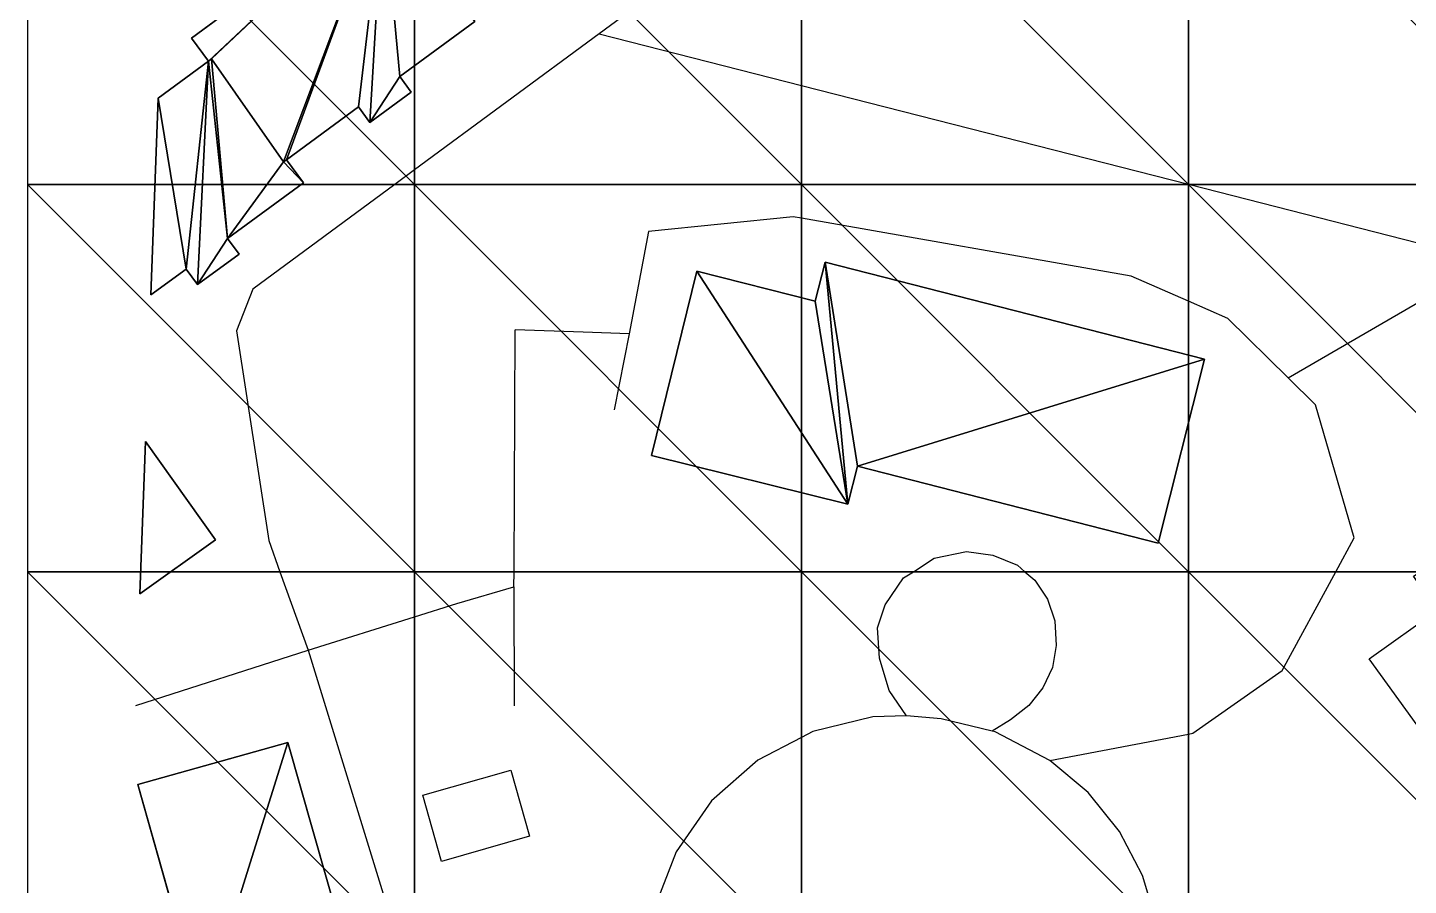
# Model space of a CAD drawing. Extents: x 0 to 812, y 0 to 720.
# Drawn here: x 0 to 107, y 245.7 to 312.2 of the extents above; entities that cross this region are included whole.
import ezdxf

# ---------------------------------------------------------------- set-up
doc = ezdxf.new("R2010")
doc.units = 0
doc.header["$LTSCALE"] = 0.0254
doc.layers.get('0').update_dxf_attribs({"color": 13, "linetype": 'CONTINUOUS'})
for name, color, linetype in [('BUILDINGS', 250, 'CONTINUOUS'), ('MINOR_ROADS', 250, 'CONTINUOUS'), ('PATHS', 250, 'CONTINUOUS'), ('TOPOGRAPHY', 250, 'CONTINUOUS')]:
    doc.layers.add(name, color=color, linetype=linetype)

# ---------------------------------------------------------------- blocks, each defined once
blk = doc.blocks.new('GROUP2')
at = {"color": 0}
blk.add_polyline3d([(8.4, 259.64, 8.49), (21.75, 263.92, 8.32), (30, 266.51, 8.22), (33.28, 267.54, 8.18), (37.7, 268.82, 8.14), (37.71, 270, 8.11), (37.81, 288.75, 7.59)], dxfattribs=at)
blk = doc.blocks.new('GROUP49')
at = {"color": 0}
for p, q in [((14.02, 309.56, 24.94), (10.11, 306.7, 24.94)), ((10.11, 306.7, 6.94), (14.02, 309.56, 6.94)), ((14.02, 309.56, 24.94), (10.11, 306.7, 24.94)), ((10.11, 306.7, 6.94), (14.02, 309.56, 6.94)), ((14.25, 309.74, 24.94), (14.02, 309.56, 24.94)), ((14.02, 309.56, 6.94), (14.25, 309.74, 6.94)), ((14.25, 309.74, 24.94), (14.02, 309.56, 24.94)), ((14.02, 309.56, 6.94), (14.25, 309.74, 6.94)), ((14.02, 309.56, 6.94), (14.02, 309.56, 24.94)), ((14.02, 309.56, 6.94), (14.02, 309.56, 24.94)), ((19.84, 301.75, 24.94), (14.25, 309.74, 24.94)), ((14.25, 309.74, 6.94), (19.84, 301.75, 6.94)), ((19.84, 301.75, 24.94), (14.25, 309.74, 24.94)), ((14.25, 309.74, 6.94), (19.84, 301.75, 6.94)), ((14.25, 309.74, 6.94), (14.25, 309.74, 24.94)), ((14.25, 309.74, 6.94), (14.25, 309.74, 24.94)), ((10.11, 306.7, 24.94), (9.56, 291.45, 24.94)), ((9.56, 291.45, 6.94), (10.11, 306.7, 6.94)), ((10.11, 306.7, 24.94), (9.56, 291.45, 24.94)), ((9.56, 291.45, 6.94), (10.11, 306.7, 6.94)), ((10.11, 306.7, 6.94), (10.11, 306.7, 24.94)), ((10.11, 306.7, 6.94), (10.11, 306.7, 24.94)), ((20.08, 301.92, 24.94), (19.84, 301.75, 24.94)), ((19.84, 301.75, 6.94), (20.08, 301.92, 6.94)), ((20.08, 301.92, 24.94), (19.84, 301.75, 24.94)), ((19.84, 301.75, 6.94), (20.08, 301.92, 6.94)), ((21.39, 300.13, 24.94), (20.08, 301.92, 24.94)), ((20.08, 301.92, 6.94), (21.39, 300.13, 6.94)), ((21.39, 300.13, 24.94), (20.08, 301.92, 24.94)), ((20.08, 301.92, 6.94), (21.39, 300.13, 6.94)), ((20.08, 301.92, 6.94), (20.08, 301.92, 24.94)), ((20.08, 301.92, 6.94), (20.08, 301.92, 24.94)), ((19.84, 301.75, 6.94), (19.84, 301.75, 24.94)), ((19.84, 301.75, 6.94), (19.84, 301.75, 24.94)), ((15.5, 295.81, 24.94), (21.39, 300.13, 24.94)), ((21.39, 300.13, 6.94), (15.5, 295.81, 6.94)), ((15.5, 295.81, 24.94), (21.39, 300.13, 24.94)), ((21.39, 300.13, 6.94), (15.5, 295.81, 6.94)), ((21.39, 300.13, 6.94), (21.39, 300.13, 24.94)), ((21.39, 300.13, 6.94), (21.39, 300.13, 24.94)), ((16.39, 294.6, 24.94), (15.5, 295.81, 24.94)), ((15.5, 295.81, 6.94), (16.39, 294.6, 6.94)), ((16.39, 294.6, 24.94), (15.5, 295.81, 24.94)), ((15.5, 295.81, 6.94), (16.39, 294.6, 6.94)), ((15.5, 295.81, 6.94), (15.5, 295.81, 24.94)), ((15.5, 295.81, 6.94), (15.5, 295.81, 24.94)), ((13.16, 292.24, 24.94), (16.39, 294.6, 24.94)), ((16.39, 294.6, 6.94), (13.16, 292.24, 6.94)), ((13.16, 292.24, 24.94), (16.39, 294.6, 24.94)), ((16.39, 294.6, 6.94), (13.16, 292.24, 6.94)), ((16.39, 294.6, 6.94), (16.39, 294.6, 24.94)), ((16.39, 294.6, 6.94), (16.39, 294.6, 24.94)), ((9.56, 291.45, 24.94), (12.28, 293.44, 24.94)), ((12.28, 293.44, 6.94), (9.56, 291.45, 6.94)), ((9.56, 291.45, 24.94), (12.28, 293.44, 24.94)), ((12.28, 293.44, 6.94), (9.56, 291.45, 6.94)), ((12.28, 293.44, 24.94), (13.16, 292.24, 24.94)), ((13.16, 292.24, 6.94), (12.28, 293.44, 6.94)), ((12.28, 293.44, 24.94), (13.16, 292.24, 24.94)), ((12.28, 293.44, 24.94), (12.28, 293.44, 6.94)), ((13.16, 292.24, 6.94), (12.28, 293.44, 6.94)), ((12.28, 293.44, 24.94), (12.28, 293.44, 6.94)), ((13.16, 292.24, 6.94), (13.16, 292.24, 24.94)), ((13.16, 292.24, 6.94), (13.16, 292.24, 24.94)), ((9.56, 291.45, 6.94), (9.56, 291.45, 24.94)), ((9.56, 291.45, 6.94), (9.56, 291.45, 24.94))]:
    blk.add_line(p, q, dxfattribs=at)
mesh = blk.add_polyface(dxfattribs=at)
corners = [(12.28, 293.44, 24.94), (10.11, 306.7, 24.94), (9.56, 291.45, 24.94), (14.02, 309.56, 24.94), (13.16, 292.24, 24.94), (15.5, 295.81, 24.94), (16.39, 294.6, 24.94), (14.25, 309.74, 24.94), (19.84, 301.75, 24.94), (21.39, 300.13, 24.94), (20.08, 301.92, 24.94)]
mesh.append_faces([[corners[k] for k in face] for face in [(0, 1, 2), (5, 4, 6), (8, 9, 10)]], dxfattribs={"vtx0": -1, "color": 0})
mesh.append_faces([[corners[k] for k in face] for face in [(1, 0, 3), (3, 5, 7)]], dxfattribs={"vtx0": -1, "vtx1": -1, "color": 0})
mesh.append_faces([[corners[k] for k in face] for face in [(3, 4, 5)]], dxfattribs={"vtx0": -1, "vtx1": -1, "vtx2": -1, "color": 0})
mesh.append_faces([[corners[k] for k in face] for face in [(3, 0, 4), (5, 8, 7), (8, 5, 9)]], dxfattribs={"vtx0": -1, "vtx2": -1, "color": 0})
mesh = blk.add_polyface(dxfattribs=at)
corners = [(19.84, 301.75, 6.94), (15.5, 295.81, 6.94), (14.25, 309.74, 6.94), (21.39, 300.13, 6.94), (20.08, 301.92, 6.94), (10.11, 306.7, 6.94), (12.28, 293.44, 6.94), (9.56, 291.45, 6.94), (14.02, 309.56, 6.94), (13.16, 292.24, 6.94), (16.39, 294.6, 6.94)]
mesh.append_faces([[corners[k] for k in face] for face in [(3, 0, 4), (5, 6, 7), (9, 1, 10)]], dxfattribs={"vtx0": -1, "color": 0})
mesh.append_faces([[corners[k] for k in face] for face in [(0, 1, 2), (1, 0, 3), (6, 8, 9)]], dxfattribs={"vtx0": -1, "vtx1": -1, "color": 0})
mesh.append_faces([[corners[k] for k in face] for face in [(9, 8, 1)]], dxfattribs={"vtx0": -1, "vtx1": -1, "vtx2": -1, "color": 0})
mesh.append_faces([[corners[k] for k in face] for face in [(6, 5, 8), (1, 8, 2)]], dxfattribs={"vtx0": -1, "vtx2": -1, "color": 0})
mesh = blk.add_polyface(dxfattribs=at)
corners = [(10.11, 306.7, 24.94), (14.02, 309.56, 6.94), (10.11, 306.7, 6.94), (14.02, 309.56, 24.94)]
mesh.append_faces([[corners[k] for k in face] for face in [(0, 1, 2), (1, 0, 3)]], dxfattribs={"vtx0": -1, "color": 0})
mesh = blk.add_polyface(dxfattribs=at)
corners = [(14.02, 309.56, 24.94), (14.25, 309.74, 6.94), (14.02, 309.56, 6.94), (14.25, 309.74, 24.94)]
mesh.append_faces([[corners[k] for k in face] for face in [(0, 1, 2), (1, 0, 3)]], dxfattribs={"vtx0": -1, "color": 0})
mesh = blk.add_polyface(dxfattribs=at)
corners = [(14.25, 309.74, 6.94), (19.84, 301.75, 24.94), (19.84, 301.75, 6.94), (14.25, 309.74, 24.94)]
mesh.append_faces([[corners[k] for k in face] for face in [(0, 1, 2), (1, 0, 3)]], dxfattribs={"vtx0": -1, "color": 0})
mesh = blk.add_polyface(dxfattribs=at)
corners = [(10.11, 306.7, 24.94), (9.56, 291.45, 6.94), (9.56, 291.45, 24.94), (10.11, 306.7, 6.94)]
mesh.append_faces([[corners[k] for k in face] for face in [(0, 1, 2), (1, 0, 3)]], dxfattribs={"vtx0": -1, "color": 0})
mesh = blk.add_polyface(dxfattribs=at)
corners = [(19.84, 301.75, 24.94), (20.08, 301.92, 6.94), (19.84, 301.75, 6.94), (20.08, 301.92, 24.94)]
mesh.append_faces([[corners[k] for k in face] for face in [(0, 1, 2), (1, 0, 3)]], dxfattribs={"vtx0": -1, "color": 0})
mesh = blk.add_polyface(dxfattribs=at)
corners = [(20.08, 301.92, 6.94), (21.39, 300.13, 24.94), (21.39, 300.13, 6.94), (20.08, 301.92, 24.94)]
mesh.append_faces([[corners[k] for k in face] for face in [(0, 1, 2), (1, 0, 3)]], dxfattribs={"vtx0": -1, "color": 0})
mesh = blk.add_polyface(dxfattribs=at)
corners = [(21.39, 300.13, 24.94), (15.5, 295.81, 6.94), (21.39, 300.13, 6.94), (15.5, 295.81, 24.94)]
mesh.append_faces([[corners[k] for k in face] for face in [(0, 1, 2), (1, 0, 3)]], dxfattribs={"vtx0": -1, "color": 0})
mesh = blk.add_polyface(dxfattribs=at)
corners = [(15.5, 295.81, 6.94), (16.39, 294.6, 24.94), (16.39, 294.6, 6.94), (15.5, 295.81, 24.94)]
mesh.append_faces([[corners[k] for k in face] for face in [(0, 1, 2), (1, 0, 3)]], dxfattribs={"vtx0": -1, "color": 0})
mesh = blk.add_polyface(dxfattribs=at)
corners = [(16.39, 294.6, 24.94), (13.16, 292.24, 6.94), (16.39, 294.6, 6.94), (13.16, 292.24, 24.94)]
mesh.append_faces([[corners[k] for k in face] for face in [(0, 1, 2), (1, 0, 3)]], dxfattribs={"vtx0": -1, "color": 0})
mesh = blk.add_polyface(dxfattribs=at)
corners = [(12.28, 293.44, 24.94), (9.56, 291.45, 6.94), (12.28, 293.44, 6.94), (9.56, 291.45, 24.94)]
mesh.append_faces([[corners[k] for k in face] for face in [(0, 1, 2), (1, 0, 3)]], dxfattribs={"vtx0": -1, "color": 0})
mesh = blk.add_polyface(dxfattribs=at)
corners = [(12.28, 293.44, 24.94), (13.16, 292.24, 6.94), (13.16, 292.24, 24.94), (12.28, 293.44, 6.94)]
mesh.append_faces([[corners[k] for k in face] for face in [(0, 1, 2), (1, 0, 3)]], dxfattribs={"vtx0": -1, "color": 0})
blk = doc.blocks.new('GROUP52')
at = {"color": 0}
blk.add_polyline3d([(97.73, 285.02, 7.36), (107.57, 290.72, 7.07), (113.34, 294.07, 6.89), (119, 297.34, 6.71), (117.07, 300, 6.65), (95.28, 330, 6.04), (90, 337.27, 5.91), (86.19, 342.52, 5.82), (69.19, 330, 6.32), (60, 323.23, 6.61), (44.31, 311.68, 6.94), (30, 301.14, 7.25), (28.46, 300, 7.28), (17.46, 291.9, 7.49), (16.19, 288.67, 7.59), (18.69, 272.42, 8.07), (19.56, 270, 8.14), (21.75, 263.92, 8.32), (29.12, 240, 8.95), (30, 237.13, 9.02), (37.64, 212.33, 9.55), (60, 212.1, 9.21), (63.59, 212.06, 9.18)], dxfattribs=at)
blk = doc.blocks.new('GROUP62')
at = {"color": 0}
blk.add_polyline3d([(68.14, 258.84, 8.24), (66.8, 260.79, 8.21), (66.04, 263.29, 8.16), (65.89, 265.64, 8.11), (66.48, 267.43, 8.07), (67.91, 269.51, 8.01), (68.68, 270, 8), (70.29, 271.04, 7.96), (72.79, 271.57, 7.93), (74.84, 271.28, 7.93), (76.74, 270.5, 7.94), (77.32, 270, 7.95), (78.09, 269.34, 7.96), (79.06, 267.86, 7.99), (79.63, 266.19, 8.02), (79.75, 264.29, 8.06), (79.46, 262.58, 8.1), (78.7, 261.01, 8.14), (77.63, 259.64, 8.17), (76.2, 258.52, 8.2), (74.78, 257.65, 8.23)], dxfattribs=at)
blk = doc.blocks.new('GROUP88')
at = {"color": 0}
blk.add_polyline3d([(43.06, 288.55, 7.59), (37.81, 288.75, 7.59)], dxfattribs=at)
blk = doc.blocks.new('GROUP147')
at = {"color": 0}
for p, q in [((20.18, 256.77, 26.53), (8.54, 253.51, 26.53)), ((8.54, 253.51, 8.53), (20.18, 256.77, 8.53)), ((20.18, 256.77, 26.53), (8.54, 253.51, 26.53)), ((8.54, 253.51, 8.53), (20.18, 256.77, 8.53)), ((25.27, 238.89, 26.53), (20.18, 256.77, 26.53)), ((20.18, 256.77, 8.53), (25.27, 238.89, 8.53)), ((25.27, 238.89, 26.53), (20.18, 256.77, 26.53)), ((20.18, 256.77, 8.53), (25.27, 238.89, 8.53)), ((20.18, 256.77, 8.53), (20.18, 256.77, 26.53)), ((20.18, 256.77, 8.53), (20.18, 256.77, 26.53)), ((8.54, 253.51, 26.53), (13.58, 235.71, 26.53)), ((13.58, 235.71, 8.53), (8.54, 253.51, 8.53)), ((8.54, 253.51, 8.53), (8.54, 253.51, 26.53)), ((8.54, 253.51, 26.53), (13.58, 235.71, 26.53)), ((8.54, 253.51, 8.53), (8.54, 253.51, 26.53)), ((13.58, 235.71, 8.53), (8.54, 253.51, 8.53)), ((13.58, 235.71, 26.53), (25.27, 238.89, 26.53)), ((25.27, 238.89, 8.53), (13.58, 235.71, 8.53)), ((13.58, 235.71, 26.53), (25.27, 238.89, 26.53)), ((25.27, 238.89, 8.53), (13.58, 235.71, 8.53)), ((25.27, 238.89, 8.53), (25.27, 238.89, 26.53)), ((25.27, 238.89, 8.53), (25.27, 238.89, 26.53)), ((13.58, 235.71, 26.53), (13.58, 235.71, 8.53)), ((13.58, 235.71, 26.53), (13.58, 235.71, 8.53))]:
    blk.add_line(p, q, dxfattribs=at)
mesh = blk.add_polyface(dxfattribs=at)
corners = [(13.58, 235.71, 26.53), (20.18, 256.77, 26.53), (8.54, 253.51, 26.53), (25.27, 238.89, 26.53)]
mesh.append_faces([[corners[k] for k in face] for face in [(0, 1, 2), (1, 0, 3)]], dxfattribs={"vtx0": -1, "color": 0})
mesh = blk.add_polyface(dxfattribs=at)
corners = [(20.18, 256.77, 8.53), (13.58, 235.71, 8.53), (8.54, 253.51, 8.53), (25.27, 238.89, 8.53)]
mesh.append_faces([[corners[k] for k in face] for face in [(0, 1, 2), (1, 0, 3)]], dxfattribs={"vtx0": -1, "color": 0})
mesh = blk.add_polyface(dxfattribs=at)
corners = [(8.54, 253.51, 26.53), (20.18, 256.77, 8.53), (8.54, 253.51, 8.53), (20.18, 256.77, 26.53)]
mesh.append_faces([[corners[k] for k in face] for face in [(0, 1, 2), (1, 0, 3)]], dxfattribs={"vtx0": -1, "color": 0})
mesh = blk.add_polyface(dxfattribs=at)
corners = [(20.18, 256.77, 8.53), (25.27, 238.89, 26.53), (25.27, 238.89, 8.53), (20.18, 256.77, 26.53)]
mesh.append_faces([[corners[k] for k in face] for face in [(0, 1, 2), (1, 0, 3)]], dxfattribs={"vtx0": -1, "color": 0})
mesh = blk.add_polyface(dxfattribs=at)
corners = [(8.54, 253.51, 26.53), (13.58, 235.71, 8.53), (13.58, 235.71, 26.53), (8.54, 253.51, 8.53)]
mesh.append_faces([[corners[k] for k in face] for face in [(0, 1, 2), (1, 0, 3)]], dxfattribs={"vtx0": -1, "color": 0})
mesh = blk.add_polyface(dxfattribs=at)
corners = [(25.27, 238.89, 26.53), (13.58, 235.71, 8.53), (25.27, 238.89, 8.53), (13.58, 235.71, 26.53)]
mesh.append_faces([[corners[k] for k in face] for face in [(0, 1, 2), (1, 0, 3)]], dxfattribs={"vtx0": -1, "color": 0})
blk = doc.blocks.new('GROUP149')
at = {"color": 0}
blk.add_polyline3d([(104, 263.24, 7.9), (109.3, 267.02, 7.76), (107.44, 269.64, 7.71), (107.95, 270, 7.7), (116.99, 276.46, 7.4), (120, 272.34, 7.5), (121.71, 270, 7.55), (124.34, 266.4, 7.61), (120, 263.27, 7.75), (114.69, 259.44, 7.89), (115.78, 257.94, 7.92), (110.56, 254.18, 8.06), (104, 263.24, 7.9)], close=True, dxfattribs=at)
blk = doc.blocks.new('GROUP175')
at = {"color": 0}
blk.add_polyline3d([(48.13, 296.37, 7.38), (46.64, 288.43, 7.59), (43.06, 288.55, 7.59)], dxfattribs=at)
blk = doc.blocks.new('GROUP186')
at = {"color": 0}
blk.add_polyline3d([(44.31, 311.68, 6.94), (60, 307.68, 7.06), (90, 300.02, 7.03), (90.09, 300, 7.03), (113.34, 294.07, 6.89)], dxfattribs=at)
blk = doc.blocks.new('GROUP289')
at = {"color": 0}
blk.add_polyline3d([(64.41, 219.35, 9.04), (68.26, 219.04, 9.02), (72.11, 219.48, 8.98), (75.8, 220.65, 8.93), (79.19, 222.5, 8.88), (82.16, 224.97, 8.82), (84.6, 227.97, 8.75), (86.41, 231.38, 8.69), (87.54, 235.07, 8.62), (87.92, 238.91, 8.56), (87.81, 240, 8.55), (87.54, 242.76, 8.49), (86.44, 246.46, 8.41), (84.65, 249.87, 8.35), (82.22, 252.89, 8.3), (79.26, 255.38, 8.26), (75, 257.6, 8.23), (74.78, 257.65, 8.23), (70.82, 258.59, 8.23), (68.14, 258.84, 8.24), (65.53, 258.75, 8.26), (60.88, 257.61, 8.31), (60, 257.15, 8.32), (56.62, 255.39, 8.38), (53.02, 252.23, 8.47), (50.27, 248.29, 8.58), (48.55, 243.83, 8.7), (48.07, 240, 8.79), (47.95, 239.07, 8.81), (48.5, 234.32, 8.91), (50.18, 229.83, 8.99), (52.88, 225.87, 9.04), (56.45, 222.65, 9.06), (60, 220.76, 9.05), (60.68, 220.4, 9.05), (64.41, 219.35, 9.04)], close=True, dxfattribs=at)
blk = doc.blocks.new('GROUP303')
at = {"color": 0}
blk.add_polyline3d([(79.26, 255.38, 8.26), (90, 257.42, 8.15), (90.34, 257.49, 8.15), (97.27, 262.33, 7.98), (101.43, 270, 7.76), (102.85, 272.62, 7.67), (99.85, 282.93, 7.4), (97.73, 285.02, 7.36), (93.05, 289.62, 7.29), (90, 290.95, 7.29), (85.54, 292.89, 7.27), (60, 297.38, 7.34), (59.36, 297.49, 7.34), (48.13, 296.37, 7.38)], dxfattribs=at)
blk = doc.blocks.new('GROUP390')
at = {"color": 0}
blk.add_polyline3d([(30.63, 252.69, 8.6), (37.45, 254.61, 8.5), (38.9, 249.5, 8.63), (32.09, 247.55, 8.72), (30.63, 252.69, 8.6)], close=True, dxfattribs=at)
blk = doc.blocks.new('GROUP406')
at = {"color": 0}
for p, q in [((27.57, 322.28, 24.6), (12.7, 311.35, 24.6)), ((12.7, 311.35, 6.6), (27.57, 322.28, 6.6)), ((27.57, 322.28, 24.6), (12.7, 311.35, 24.6)), ((12.7, 311.35, 6.6), (27.57, 322.28, 6.6)), ((34.67, 312.63, 24.6), (27.57, 322.28, 24.6)), ((27.57, 322.28, 6.6), (34.67, 312.63, 6.6)), ((34.67, 312.63, 24.6), (27.57, 322.28, 24.6)), ((27.57, 322.28, 6.6), (34.67, 312.63, 6.6)), ((27.57, 322.28, 6.6), (27.57, 322.28, 24.6)), ((27.57, 322.28, 6.6), (27.57, 322.28, 24.6)), ((28.86, 308.38, 24.6), (34.67, 312.63, 24.6)), ((34.67, 312.63, 6.6), (28.86, 308.38, 6.6)), ((28.86, 308.38, 24.6), (34.67, 312.63, 24.6)), ((34.67, 312.63, 6.6), (28.86, 308.38, 6.6)), ((34.67, 312.63, 6.6), (34.67, 312.63, 24.6)), ((34.67, 312.63, 6.6), (34.67, 312.63, 24.6)), ((12.7, 311.35, 24.6), (14.02, 309.56, 24.6)), ((14.02, 309.56, 6.6), (12.7, 311.35, 6.6)), ((12.7, 311.35, 6.6), (12.7, 311.35, 24.6)), ((12.7, 311.35, 24.6), (14.02, 309.56, 24.6)), ((12.7, 311.35, 6.6), (12.7, 311.35, 24.6)), ((14.02, 309.56, 6.6), (12.7, 311.35, 6.6)), ((14.02, 309.56, 24.6), (14.25, 309.74, 24.6)), ((14.25, 309.74, 6.6), (14.02, 309.56, 6.6)), ((14.02, 309.56, 24.6), (14.25, 309.74, 24.6)), ((14.25, 309.74, 6.6), (14.02, 309.56, 6.6)), ((14.02, 309.56, 24.6), (14.02, 309.56, 6.6)), ((14.02, 309.56, 24.6), (14.02, 309.56, 6.6)), ((14.25, 309.74, 24.6), (19.84, 301.75, 24.6)), ((19.84, 301.75, 6.6), (14.25, 309.74, 6.6)), ((14.25, 309.74, 6.6), (14.25, 309.74, 24.6)), ((14.25, 309.74, 24.6), (19.84, 301.75, 24.6)), ((14.25, 309.74, 6.6), (14.25, 309.74, 24.6)), ((19.84, 301.75, 6.6), (14.25, 309.74, 6.6)), ((29.74, 307.16, 24.6), (28.86, 308.38, 24.6)), ((28.86, 308.38, 6.6), (29.74, 307.16, 6.6)), ((29.74, 307.16, 24.6), (28.86, 308.38, 24.6)), ((28.86, 308.38, 6.6), (29.74, 307.16, 6.6)), ((28.86, 308.38, 6.6), (28.86, 308.38, 24.6)), ((28.86, 308.38, 6.6), (28.86, 308.38, 24.6)), ((26.53, 304.8, 24.6), (29.74, 307.16, 24.6)), ((29.74, 307.16, 6.6), (26.53, 304.8, 6.6)), ((26.53, 304.8, 24.6), (29.74, 307.16, 24.6)), ((29.74, 307.16, 6.6), (26.53, 304.8, 6.6)), ((29.74, 307.16, 6.6), (29.74, 307.16, 24.6)), ((29.74, 307.16, 6.6), (29.74, 307.16, 24.6)), ((20.08, 301.92, 24.6), (25.64, 306.02, 24.6)), ((25.64, 306.02, 6.6), (20.08, 301.92, 6.6)), ((20.08, 301.92, 24.6), (25.64, 306.02, 24.6)), ((25.64, 306.02, 6.6), (20.08, 301.92, 6.6)), ((25.64, 306.02, 24.6), (26.53, 304.8, 24.6)), ((26.53, 304.8, 6.6), (25.64, 306.02, 6.6)), ((25.64, 306.02, 6.6), (25.64, 306.02, 24.6)), ((25.64, 306.02, 24.6), (26.53, 304.8, 24.6)), ((25.64, 306.02, 6.6), (25.64, 306.02, 24.6)), ((26.53, 304.8, 6.6), (25.64, 306.02, 6.6)), ((26.53, 304.8, 6.6), (26.53, 304.8, 24.6)), ((26.53, 304.8, 6.6), (26.53, 304.8, 24.6)), ((19.84, 301.75, 24.6), (20.08, 301.92, 24.6)), ((20.08, 301.92, 6.6), (19.84, 301.75, 6.6)), ((19.84, 301.75, 24.6), (20.08, 301.92, 24.6)), ((20.08, 301.92, 6.6), (19.84, 301.75, 6.6)), ((20.08, 301.92, 6.6), (20.08, 301.92, 24.6)), ((20.08, 301.92, 6.6), (20.08, 301.92, 24.6)), ((19.84, 301.75, 6.6), (19.84, 301.75, 24.6)), ((19.84, 301.75, 6.6), (19.84, 301.75, 24.6))]:
    blk.add_line(p, q, dxfattribs=at)
mesh = blk.add_polyface(dxfattribs=at)
corners = [(14.02, 309.56, 24.6), (27.57, 322.28, 24.6), (12.7, 311.35, 24.6), (14.25, 309.74, 24.6), (19.84, 301.75, 24.6), (20.08, 301.92, 24.6), (25.64, 306.02, 24.6), (26.53, 304.8, 24.6), (28.86, 308.38, 24.6), (29.74, 307.16, 24.6), (34.67, 312.63, 24.6)]
mesh.append_faces([[corners[k] for k in face] for face in [(0, 1, 2), (8, 7, 9)]], dxfattribs={"vtx0": -1, "color": 0})
mesh.append_faces([[corners[k] for k in face] for face in [(1, 7, 8)]], dxfattribs={"vtx0": -1, "vtx1": -1, "vtx2": -1, "color": 0})
mesh.append_faces([[corners[k] for k in face] for face in [(1, 0, 3), (1, 3, 4), (1, 4, 5), (1, 5, 6), (1, 6, 7)]], dxfattribs={"vtx0": -1, "vtx2": -1, "color": 0})
mesh.append_faces([[corners[k] for k in face] for face in [(10, 1, 8)]], dxfattribs={"vtx1": -1, "color": 0})
mesh = blk.add_polyface(dxfattribs=at)
corners = [(34.67, 312.63, 6.6), (28.86, 308.38, 6.6), (27.57, 322.28, 6.6), (14.02, 309.56, 6.6), (12.7, 311.35, 6.6), (14.25, 309.74, 6.6), (19.84, 301.75, 6.6), (20.08, 301.92, 6.6), (25.64, 306.02, 6.6), (26.53, 304.8, 6.6), (29.74, 307.16, 6.6)]
mesh.append_faces([[corners[k] for k in face] for face in [(2, 3, 4), (9, 1, 10)]], dxfattribs={"vtx0": -1, "color": 0})
mesh.append_faces([[corners[k] for k in face] for face in [(3, 2, 5), (5, 2, 6), (6, 2, 7), (7, 2, 8), (8, 2, 9)]], dxfattribs={"vtx0": -1, "vtx1": -1, "color": 0})
mesh.append_faces([[corners[k] for k in face] for face in [(9, 2, 1)]], dxfattribs={"vtx0": -1, "vtx1": -1, "vtx2": -1, "color": 0})
mesh.append_faces([[corners[k] for k in face] for face in [(0, 1, 2)]], dxfattribs={"vtx1": -1, "color": 0})
mesh = blk.add_polyface(dxfattribs=at)
corners = [(12.7, 311.35, 24.6), (27.57, 322.28, 6.6), (12.7, 311.35, 6.6), (27.57, 322.28, 24.6)]
mesh.append_faces([[corners[k] for k in face] for face in [(0, 1, 2), (1, 0, 3)]], dxfattribs={"vtx0": -1, "color": 0})
mesh = blk.add_polyface(dxfattribs=at)
corners = [(27.57, 322.28, 6.6), (34.67, 312.63, 24.6), (34.67, 312.63, 6.6), (27.57, 322.28, 24.6)]
mesh.append_faces([[corners[k] for k in face] for face in [(0, 1, 2), (1, 0, 3)]], dxfattribs={"vtx0": -1, "color": 0})
mesh = blk.add_polyface(dxfattribs=at)
corners = [(34.67, 312.63, 24.6), (28.86, 308.38, 6.6), (34.67, 312.63, 6.6), (28.86, 308.38, 24.6)]
mesh.append_faces([[corners[k] for k in face] for face in [(0, 1, 2), (1, 0, 3)]], dxfattribs={"vtx0": -1, "color": 0})
mesh = blk.add_polyface(dxfattribs=at)
corners = [(12.7, 311.35, 24.6), (14.02, 309.56, 6.6), (14.02, 309.56, 24.6), (12.7, 311.35, 6.6)]
mesh.append_faces([[corners[k] for k in face] for face in [(0, 1, 2), (1, 0, 3)]], dxfattribs={"vtx0": -1, "color": 0})
mesh = blk.add_polyface(dxfattribs=at)
corners = [(14.25, 309.74, 24.6), (14.02, 309.56, 6.6), (14.25, 309.74, 6.6), (14.02, 309.56, 24.6)]
mesh.append_faces([[corners[k] for k in face] for face in [(0, 1, 2), (1, 0, 3)]], dxfattribs={"vtx0": -1, "color": 0})
mesh = blk.add_polyface(dxfattribs=at)
corners = [(14.25, 309.74, 24.6), (19.84, 301.75, 6.6), (19.84, 301.75, 24.6), (14.25, 309.74, 6.6)]
mesh.append_faces([[corners[k] for k in face] for face in [(0, 1, 2), (1, 0, 3)]], dxfattribs={"vtx0": -1, "color": 0})
mesh = blk.add_polyface(dxfattribs=at)
corners = [(28.86, 308.38, 6.6), (29.74, 307.16, 24.6), (29.74, 307.16, 6.6), (28.86, 308.38, 24.6)]
mesh.append_faces([[corners[k] for k in face] for face in [(0, 1, 2), (1, 0, 3)]], dxfattribs={"vtx0": -1, "color": 0})
mesh = blk.add_polyface(dxfattribs=at)
corners = [(29.74, 307.16, 24.6), (26.53, 304.8, 6.6), (29.74, 307.16, 6.6), (26.53, 304.8, 24.6)]
mesh.append_faces([[corners[k] for k in face] for face in [(0, 1, 2), (1, 0, 3)]], dxfattribs={"vtx0": -1, "color": 0})
mesh = blk.add_polyface(dxfattribs=at)
corners = [(25.64, 306.02, 24.6), (20.08, 301.92, 6.6), (25.64, 306.02, 6.6), (20.08, 301.92, 24.6)]
mesh.append_faces([[corners[k] for k in face] for face in [(0, 1, 2), (1, 0, 3)]], dxfattribs={"vtx0": -1, "color": 0})
mesh = blk.add_polyface(dxfattribs=at)
corners = [(25.64, 306.02, 24.6), (26.53, 304.8, 6.6), (26.53, 304.8, 24.6), (25.64, 306.02, 6.6)]
mesh.append_faces([[corners[k] for k in face] for face in [(0, 1, 2), (1, 0, 3)]], dxfattribs={"vtx0": -1, "color": 0})
mesh = blk.add_polyface(dxfattribs=at)
corners = [(20.08, 301.92, 24.6), (19.84, 301.75, 6.6), (20.08, 301.92, 6.6), (19.84, 301.75, 24.6)]
mesh.append_faces([[corners[k] for k in face] for face in [(0, 1, 2), (1, 0, 3)]], dxfattribs={"vtx0": -1, "color": 0})
blk = doc.blocks.new('GROUP426')
at = {"color": 0}
for p, q in [((61.82, 293.98, 10.4), (61.06, 290.95, 10.4)), ((61.06, 290.95, 7.4), (61.82, 293.98, 7.4)), ((61.82, 293.98, 10.4), (61.06, 290.95, 10.4)), ((61.06, 290.95, 7.4), (61.82, 293.98, 7.4)), ((91.25, 286.47, 10.4), (61.82, 293.98, 10.4)), ((61.82, 293.98, 7.4), (91.25, 286.47, 7.4)), ((91.25, 286.47, 10.4), (61.82, 293.98, 10.4)), ((61.82, 293.98, 7.4), (91.25, 286.47, 7.4)), ((61.82, 293.98, 7.4), (61.82, 293.98, 10.4)), ((61.82, 293.98, 7.4), (61.82, 293.98, 10.4)), ((51.88, 293.29, 10.4), (48.36, 278.99, 10.4)), ((48.36, 278.99, 7.4), (51.88, 293.29, 7.4)), ((51.88, 293.29, 10.4), (48.36, 278.99, 10.4)), ((48.36, 278.99, 7.4), (51.88, 293.29, 7.4)), ((61.06, 290.95, 10.4), (51.88, 293.29, 10.4)), ((51.88, 293.29, 7.4), (61.06, 290.95, 7.4)), ((61.06, 290.95, 10.4), (51.88, 293.29, 10.4)), ((51.88, 293.29, 7.4), (61.06, 290.95, 7.4)), ((51.88, 293.29, 7.4), (51.88, 293.29, 10.4)), ((51.88, 293.29, 7.4), (51.88, 293.29, 10.4)), ((61.06, 290.95, 7.4), (61.06, 290.95, 10.4)), ((61.06, 290.95, 7.4), (61.06, 290.95, 10.4)), ((87.64, 272.22, 10.4), (91.25, 286.47, 10.4)), ((91.25, 286.47, 7.4), (87.64, 272.22, 7.4)), ((87.64, 272.22, 10.4), (91.25, 286.47, 10.4)), ((91.25, 286.47, 7.4), (87.64, 272.22, 7.4)), ((91.25, 286.47, 7.4), (91.25, 286.47, 10.4)), ((91.25, 286.47, 7.4), (91.25, 286.47, 10.4)), ((48.36, 278.99, 10.4), (63.58, 275.24, 10.4)), ((63.58, 275.24, 7.4), (48.36, 278.99, 7.4)), ((48.36, 278.99, 7.4), (48.36, 278.99, 10.4)), ((48.36, 278.99, 10.4), (63.58, 275.24, 10.4)), ((48.36, 278.99, 7.4), (48.36, 278.99, 10.4)), ((63.58, 275.24, 7.4), (48.36, 278.99, 7.4)), ((63.58, 275.24, 10.4), (64.34, 278.17, 10.4)), ((64.34, 278.17, 7.4), (63.58, 275.24, 7.4)), ((63.58, 275.24, 10.4), (64.34, 278.17, 10.4)), ((64.34, 278.17, 7.4), (63.58, 275.24, 7.4)), ((64.34, 278.17, 10.4), (87.64, 272.22, 10.4)), ((87.64, 272.22, 7.4), (64.34, 278.17, 7.4)), ((64.34, 278.17, 7.4), (64.34, 278.17, 10.4)), ((64.34, 278.17, 10.4), (87.64, 272.22, 10.4)), ((64.34, 278.17, 7.4), (64.34, 278.17, 10.4)), ((87.64, 272.22, 7.4), (64.34, 278.17, 7.4)), ((63.58, 275.24, 10.4), (63.58, 275.24, 7.4)), ((63.58, 275.24, 10.4), (63.58, 275.24, 7.4)), ((87.64, 272.22, 7.4), (87.64, 272.22, 10.4)), ((87.64, 272.22, 7.4), (87.64, 272.22, 10.4))]:
    blk.add_line(p, q, dxfattribs=at)
mesh = blk.add_polyface(dxfattribs=at)
corners = [(63.58, 275.24, 10.4), (51.88, 293.29, 10.4), (48.36, 278.99, 10.4), (61.06, 290.95, 10.4), (61.82, 293.98, 10.4), (64.34, 278.17, 10.4), (91.25, 286.47, 10.4), (87.64, 272.22, 10.4)]
mesh.append_faces([[corners[k] for k in face] for face in [(0, 1, 2), (6, 5, 7)]], dxfattribs={"vtx0": -1, "color": 0})
mesh.append_faces([[corners[k] for k in face] for face in [(1, 0, 3), (3, 0, 4), (4, 5, 6)]], dxfattribs={"vtx0": -1, "vtx1": -1, "color": 0})
mesh.append_faces([[corners[k] for k in face] for face in [(4, 0, 5)]], dxfattribs={"vtx0": -1, "vtx2": -1, "color": 0})
mesh = blk.add_polyface(dxfattribs=at)
corners = [(51.88, 293.29, 7.4), (63.58, 275.24, 7.4), (48.36, 278.99, 7.4), (61.06, 290.95, 7.4), (61.82, 293.98, 7.4), (64.34, 278.17, 7.4), (91.25, 286.47, 7.4), (87.64, 272.22, 7.4)]
mesh.append_faces([[corners[k] for k in face] for face in [(0, 1, 2), (5, 6, 7)]], dxfattribs={"vtx0": -1, "color": 0})
mesh.append_faces([[corners[k] for k in face] for face in [(1, 4, 5)]], dxfattribs={"vtx0": -1, "vtx1": -1, "color": 0})
mesh.append_faces([[corners[k] for k in face] for face in [(1, 0, 3), (1, 3, 4), (5, 4, 6)]], dxfattribs={"vtx0": -1, "vtx2": -1, "color": 0})
mesh = blk.add_polyface(dxfattribs=at)
corners = [(61.82, 293.98, 10.4), (61.06, 290.95, 7.4), (61.06, 290.95, 10.4), (61.82, 293.98, 7.4)]
mesh.append_faces([[corners[k] for k in face] for face in [(0, 1, 2), (1, 0, 3)]], dxfattribs={"vtx0": -1, "color": 0})
mesh = blk.add_polyface(dxfattribs=at)
corners = [(61.82, 293.98, 10.4), (91.25, 286.47, 7.4), (61.82, 293.98, 7.4), (91.25, 286.47, 10.4)]
mesh.append_faces([[corners[k] for k in face] for face in [(0, 1, 2), (1, 0, 3)]], dxfattribs={"vtx0": -1, "color": 0})
mesh = blk.add_polyface(dxfattribs=at)
corners = [(51.88, 293.29, 10.4), (48.36, 278.99, 7.4), (48.36, 278.99, 10.4), (51.88, 293.29, 7.4)]
mesh.append_faces([[corners[k] for k in face] for face in [(0, 1, 2), (1, 0, 3)]], dxfattribs={"vtx0": -1, "color": 0})
mesh = blk.add_polyface(dxfattribs=at)
corners = [(51.88, 293.29, 10.4), (61.06, 290.95, 7.4), (51.88, 293.29, 7.4), (61.06, 290.95, 10.4)]
mesh.append_faces([[corners[k] for k in face] for face in [(0, 1, 2), (1, 0, 3)]], dxfattribs={"vtx0": -1, "color": 0})
mesh = blk.add_polyface(dxfattribs=at)
corners = [(91.25, 286.47, 7.4), (87.64, 272.22, 10.4), (87.64, 272.22, 7.4), (91.25, 286.47, 10.4)]
mesh.append_faces([[corners[k] for k in face] for face in [(0, 1, 2), (1, 0, 3)]], dxfattribs={"vtx0": -1, "color": 0})
mesh = blk.add_polyface(dxfattribs=at)
corners = [(63.58, 275.24, 10.4), (48.36, 278.99, 7.4), (63.58, 275.24, 7.4), (48.36, 278.99, 10.4)]
mesh.append_faces([[corners[k] for k in face] for face in [(0, 1, 2), (1, 0, 3)]], dxfattribs={"vtx0": -1, "color": 0})
mesh = blk.add_polyface(dxfattribs=at)
corners = [(64.34, 278.17, 7.4), (63.58, 275.24, 10.4), (63.58, 275.24, 7.4), (64.34, 278.17, 10.4)]
mesh.append_faces([[corners[k] for k in face] for face in [(0, 1, 2), (1, 0, 3)]], dxfattribs={"vtx0": -1, "color": 0})
mesh = blk.add_polyface(dxfattribs=at)
corners = [(87.64, 272.22, 10.4), (64.34, 278.17, 7.4), (87.64, 272.22, 7.4), (64.34, 278.17, 10.4)]
mesh.append_faces([[corners[k] for k in face] for face in [(0, 1, 2), (1, 0, 3)]], dxfattribs={"vtx0": -1, "color": 0})
blk = doc.blocks.new('GROUP507')
at = {"color": 0}
blk.add_polyline3d([(46.64, 288.43, 7.59), (45.47, 282.53, 7.75)], dxfattribs=at)
blk = doc.blocks.new('GROUP519')
at = {"color": 0}
blk.add_polyline3d([(37.7, 268.82, 8.14), (37.72, 259.61, 8.37)], dxfattribs=at)
blk = doc.blocks.new('GROUP646')
at = {"color": 0}
for p, q in [((9.14, 280.09, 25.84), (8.71, 268.29, 25.84)), ((8.71, 268.29, 7.84), (9.14, 280.09, 7.84)), ((9.14, 280.09, 25.84), (8.71, 268.29, 25.84)), ((8.71, 268.29, 7.84), (9.14, 280.09, 7.84)), ((14.57, 272.46, 25.84), (9.14, 280.09, 25.84)), ((9.14, 280.09, 7.84), (14.57, 272.46, 7.84)), ((14.57, 272.46, 25.84), (9.14, 280.09, 25.84)), ((9.14, 280.09, 7.84), (14.57, 272.46, 7.84)), ((9.14, 280.09, 7.84), (9.14, 280.09, 25.84)), ((9.14, 280.09, 7.84), (9.14, 280.09, 25.84)), ((8.71, 268.29, 25.84), (14.57, 272.46, 25.84)), ((14.57, 272.46, 7.84), (8.71, 268.29, 7.84)), ((8.71, 268.29, 25.84), (14.57, 272.46, 25.84)), ((14.57, 272.46, 7.84), (8.71, 268.29, 7.84)), ((14.57, 272.46, 25.84), (14.57, 272.46, 7.84)), ((14.57, 272.46, 25.84), (14.57, 272.46, 7.84)), ((8.71, 268.29, 7.84), (8.71, 268.29, 25.84)), ((8.71, 268.29, 7.84), (8.71, 268.29, 25.84))]:
    blk.add_line(p, q, dxfattribs=at)
mesh = blk.add_polyface(dxfattribs=at)
corners = [(14.57, 272.46, 25.84), (9.14, 280.09, 25.84), (8.71, 268.29, 25.84)]
mesh.append_faces([[corners[k] for k in face] for face in [(0, 1, 2)]], dxfattribs={"color": 0})
mesh = blk.add_polyface(dxfattribs=at)
corners = [(14.57, 272.46, 7.84), (8.71, 268.29, 7.84), (9.14, 280.09, 7.84)]
mesh.append_faces([[corners[k] for k in face] for face in [(0, 1, 2)]], dxfattribs={"color": 0})
mesh = blk.add_polyface(dxfattribs=at)
corners = [(9.14, 280.09, 25.84), (8.71, 268.29, 7.84), (8.71, 268.29, 25.84), (9.14, 280.09, 7.84)]
mesh.append_faces([[corners[k] for k in face] for face in [(0, 1, 2), (1, 0, 3)]], dxfattribs={"vtx0": -1, "color": 0})
mesh = blk.add_polyface(dxfattribs=at)
corners = [(9.14, 280.09, 7.84), (14.57, 272.46, 25.84), (14.57, 272.46, 7.84), (9.14, 280.09, 25.84)]
mesh.append_faces([[corners[k] for k in face] for face in [(0, 1, 2), (1, 0, 3)]], dxfattribs={"vtx0": -1, "color": 0})
mesh = blk.add_polyface(dxfattribs=at)
corners = [(14.57, 272.46, 25.84), (8.71, 268.29, 7.84), (14.57, 272.46, 7.84), (8.71, 268.29, 25.84)]
mesh.append_faces([[corners[k] for k in face] for face in [(0, 1, 2), (1, 0, 3)]], dxfattribs={"vtx0": -1, "color": 0})
blk = doc.blocks.new('GROUP741')
at = {"color": 0}
for p, q in [((0, 330, 6.25), (0, 300, 7.2)), ((30, 300, 7.29), (30, 330, 6.37)), ((30, 300, 7.29), (30, 330, 6.37)), ((60, 300, 7.27), (60, 330, 6.42)), ((60, 300, 7.27), (60, 330, 6.42)), ((90, 300, 7.03), (90, 330, 6.1)), ((90, 300, 7.03), (90, 330, 6.1)), ((0, 300, 7.2), (0, 270, 8.17)), ((30, 300, 7.29), (0, 300, 7.2)), ((30, 300, 7.29), (0, 300, 7.2)), ((30, 270, 8.13), (30, 300, 7.29)), ((30, 270, 8.13), (30, 300, 7.29)), ((60, 300, 7.27), (30, 300, 7.29)), ((60, 300, 7.27), (30, 300, 7.29)), ((60, 270, 8.05), (60, 300, 7.27)), ((60, 270, 8.05), (60, 300, 7.27)), ((90, 300, 7.03), (60, 300, 7.27)), ((90, 300, 7.03), (60, 300, 7.27)), ((90, 270, 7.88), (90, 300, 7.03)), ((90, 270, 7.88), (90, 300, 7.03)), ((120, 300, 6.61), (90, 300, 7.03)), ((120, 300, 6.61), (90, 300, 7.03)), ((0, 270, 8.17), (0, 240, 9.18)), ((30, 270, 8.13), (0, 270, 8.17)), ((30, 270, 8.13), (0, 270, 8.17)), ((30, 240, 8.95), (30, 270, 8.13)), ((30, 240, 8.95), (30, 270, 8.13)), ((60, 270, 8.05), (30, 270, 8.13)), ((60, 270, 8.05), (30, 270, 8.13)), ((60, 240, 8.69), (60, 270, 8.05)), ((60, 240, 8.69), (60, 270, 8.05)), ((90, 270, 7.88), (60, 270, 8.05)), ((90, 270, 7.88), (60, 270, 8.05)), ((90, 240, 8.54), (90, 270, 7.88)), ((90, 240, 8.54), (90, 270, 7.88)), ((120, 270, 7.57), (90, 270, 7.88)), ((120, 270, 7.57), (90, 270, 7.88))]:
    blk.add_line(p, q, dxfattribs=at)
mesh = blk.add_polyface(dxfattribs=at)
corners = [(30, 300, 7.29), (0, 330, 6.25), (0, 300, 7.2)]
mesh.append_faces([[corners[k] for k in face] for face in [(0, 1, 2)]], dxfattribs={"color": 0})
mesh = blk.add_polyface(dxfattribs=at)
corners = [(30, 330, 6.37), (0, 330, 6.25), (30, 300, 7.29)]
mesh.append_faces([[corners[k] for k in face] for face in [(0, 1, 2)]], dxfattribs={"color": 0})
mesh = blk.add_polyface(dxfattribs=at)
corners = [(60, 300, 7.27), (30, 330, 6.37), (30, 300, 7.29)]
mesh.append_faces([[corners[k] for k in face] for face in [(0, 1, 2)]], dxfattribs={"color": 0})
mesh = blk.add_polyface(dxfattribs=at)
corners = [(60, 330, 6.42), (30, 330, 6.37), (60, 300, 7.27)]
mesh.append_faces([[corners[k] for k in face] for face in [(0, 1, 2)]], dxfattribs={"color": 0})
mesh = blk.add_polyface(dxfattribs=at)
corners = [(90, 300, 7.03), (60, 330, 6.42), (60, 300, 7.27)]
mesh.append_faces([[corners[k] for k in face] for face in [(0, 1, 2)]], dxfattribs={"color": 0})
mesh = blk.add_polyface(dxfattribs=at)
corners = [(90, 330, 6.1), (60, 330, 6.42), (90, 300, 7.03)]
mesh.append_faces([[corners[k] for k in face] for face in [(0, 1, 2)]], dxfattribs={"color": 0})
mesh = blk.add_polyface(dxfattribs=at)
corners = [(120, 300, 6.61), (90, 330, 6.1), (90, 300, 7.03)]
mesh.append_faces([[corners[k] for k in face] for face in [(0, 1, 2)]], dxfattribs={"color": 0})
mesh = blk.add_polyface(dxfattribs=at)
corners = [(120, 330, 5.76), (90, 330, 6.1), (120, 300, 6.61)]
mesh.append_faces([[corners[k] for k in face] for face in [(0, 1, 2)]], dxfattribs={"color": 0})
mesh = blk.add_polyface(dxfattribs=at)
corners = [(30, 270, 8.13), (0, 300, 7.2), (0, 270, 8.17)]
mesh.append_faces([[corners[k] for k in face] for face in [(0, 1, 2)]], dxfattribs={"color": 0})
mesh = blk.add_polyface(dxfattribs=at)
corners = [(30, 300, 7.29), (0, 300, 7.2), (30, 270, 8.13)]
mesh.append_faces([[corners[k] for k in face] for face in [(0, 1, 2)]], dxfattribs={"color": 0})
mesh = blk.add_polyface(dxfattribs=at)
corners = [(60, 270, 8.05), (30, 300, 7.29), (30, 270, 8.13)]
mesh.append_faces([[corners[k] for k in face] for face in [(0, 1, 2)]], dxfattribs={"color": 0})
mesh = blk.add_polyface(dxfattribs=at)
corners = [(60, 300, 7.27), (30, 300, 7.29), (60, 270, 8.05)]
mesh.append_faces([[corners[k] for k in face] for face in [(0, 1, 2)]], dxfattribs={"color": 0})
mesh = blk.add_polyface(dxfattribs=at)
corners = [(90, 270, 7.88), (60, 300, 7.27), (60, 270, 8.05)]
mesh.append_faces([[corners[k] for k in face] for face in [(0, 1, 2)]], dxfattribs={"color": 0})
mesh = blk.add_polyface(dxfattribs=at)
corners = [(90, 300, 7.03), (60, 300, 7.27), (90, 270, 7.88)]
mesh.append_faces([[corners[k] for k in face] for face in [(0, 1, 2)]], dxfattribs={"color": 0})
mesh = blk.add_polyface(dxfattribs=at)
corners = [(120, 270, 7.57), (90, 300, 7.03), (90, 270, 7.88)]
mesh.append_faces([[corners[k] for k in face] for face in [(0, 1, 2)]], dxfattribs={"color": 0})
mesh = blk.add_polyface(dxfattribs=at)
corners = [(120, 300, 6.61), (90, 300, 7.03), (120, 270, 7.57)]
mesh.append_faces([[corners[k] for k in face] for face in [(0, 1, 2)]], dxfattribs={"color": 0})
mesh = blk.add_polyface(dxfattribs=at)
corners = [(30, 240, 8.95), (0, 270, 8.17), (0, 240, 9.18)]
mesh.append_faces([[corners[k] for k in face] for face in [(0, 1, 2)]], dxfattribs={"color": 0})
mesh = blk.add_polyface(dxfattribs=at)
corners = [(30, 270, 8.13), (0, 270, 8.17), (30, 240, 8.95)]
mesh.append_faces([[corners[k] for k in face] for face in [(0, 1, 2)]], dxfattribs={"color": 0})
mesh = blk.add_polyface(dxfattribs=at)
corners = [(60, 240, 8.69), (30, 270, 8.13), (30, 240, 8.95)]
mesh.append_faces([[corners[k] for k in face] for face in [(0, 1, 2)]], dxfattribs={"color": 0})
mesh = blk.add_polyface(dxfattribs=at)
corners = [(60, 270, 8.05), (30, 270, 8.13), (60, 240, 8.69)]
mesh.append_faces([[corners[k] for k in face] for face in [(0, 1, 2)]], dxfattribs={"color": 0})
mesh = blk.add_polyface(dxfattribs=at)
corners = [(90, 240, 8.54), (60, 270, 8.05), (60, 240, 8.69)]
mesh.append_faces([[corners[k] for k in face] for face in [(0, 1, 2)]], dxfattribs={"color": 0})
mesh = blk.add_polyface(dxfattribs=at)
corners = [(90, 270, 7.88), (60, 270, 8.05), (90, 240, 8.54)]
mesh.append_faces([[corners[k] for k in face] for face in [(0, 1, 2)]], dxfattribs={"color": 0})
mesh = blk.add_polyface(dxfattribs=at)
corners = [(120, 240, 8.34), (90, 270, 7.88), (90, 240, 8.54)]
mesh.append_faces([[corners[k] for k in face] for face in [(0, 1, 2)]], dxfattribs={"color": 0})
mesh = blk.add_polyface(dxfattribs=at)
corners = [(120, 270, 7.57), (90, 270, 7.88), (120, 240, 8.34)]
mesh.append_faces([[corners[k] for k in face] for face in [(0, 1, 2)]], dxfattribs={"color": 0})

msp = doc.modelspace()

# ---------------------------------------------------------------- block references
at = {"layer": 'BUILDINGS', "color": 0}
for name in ['GROUP406', 'GROUP49', 'GROUP426', 'GROUP646', 'GROUP149', 'GROUP147', 'GROUP390']:
    msp.add_blockref(name, (0, 0), dxfattribs=at)
at = {"layer": 'MINOR_ROADS', "color": 0}
for name in ['GROUP175', 'GROUP2', 'GROUP88', 'GROUP507', 'GROUP519']:
    msp.add_blockref(name, (0, 0), dxfattribs=at)
at = {"layer": 'PATHS', "color": 0}
for name in ['GROUP52', 'GROUP186', 'GROUP303', 'GROUP62', 'GROUP289']:
    msp.add_blockref(name, (0, 0), dxfattribs=at)
at = {"layer": 'TOPOGRAPHY', "color": 0}
msp.add_blockref('GROUP741', (0, 0), dxfattribs=at)

doc.saveas('drawing.dxf')
